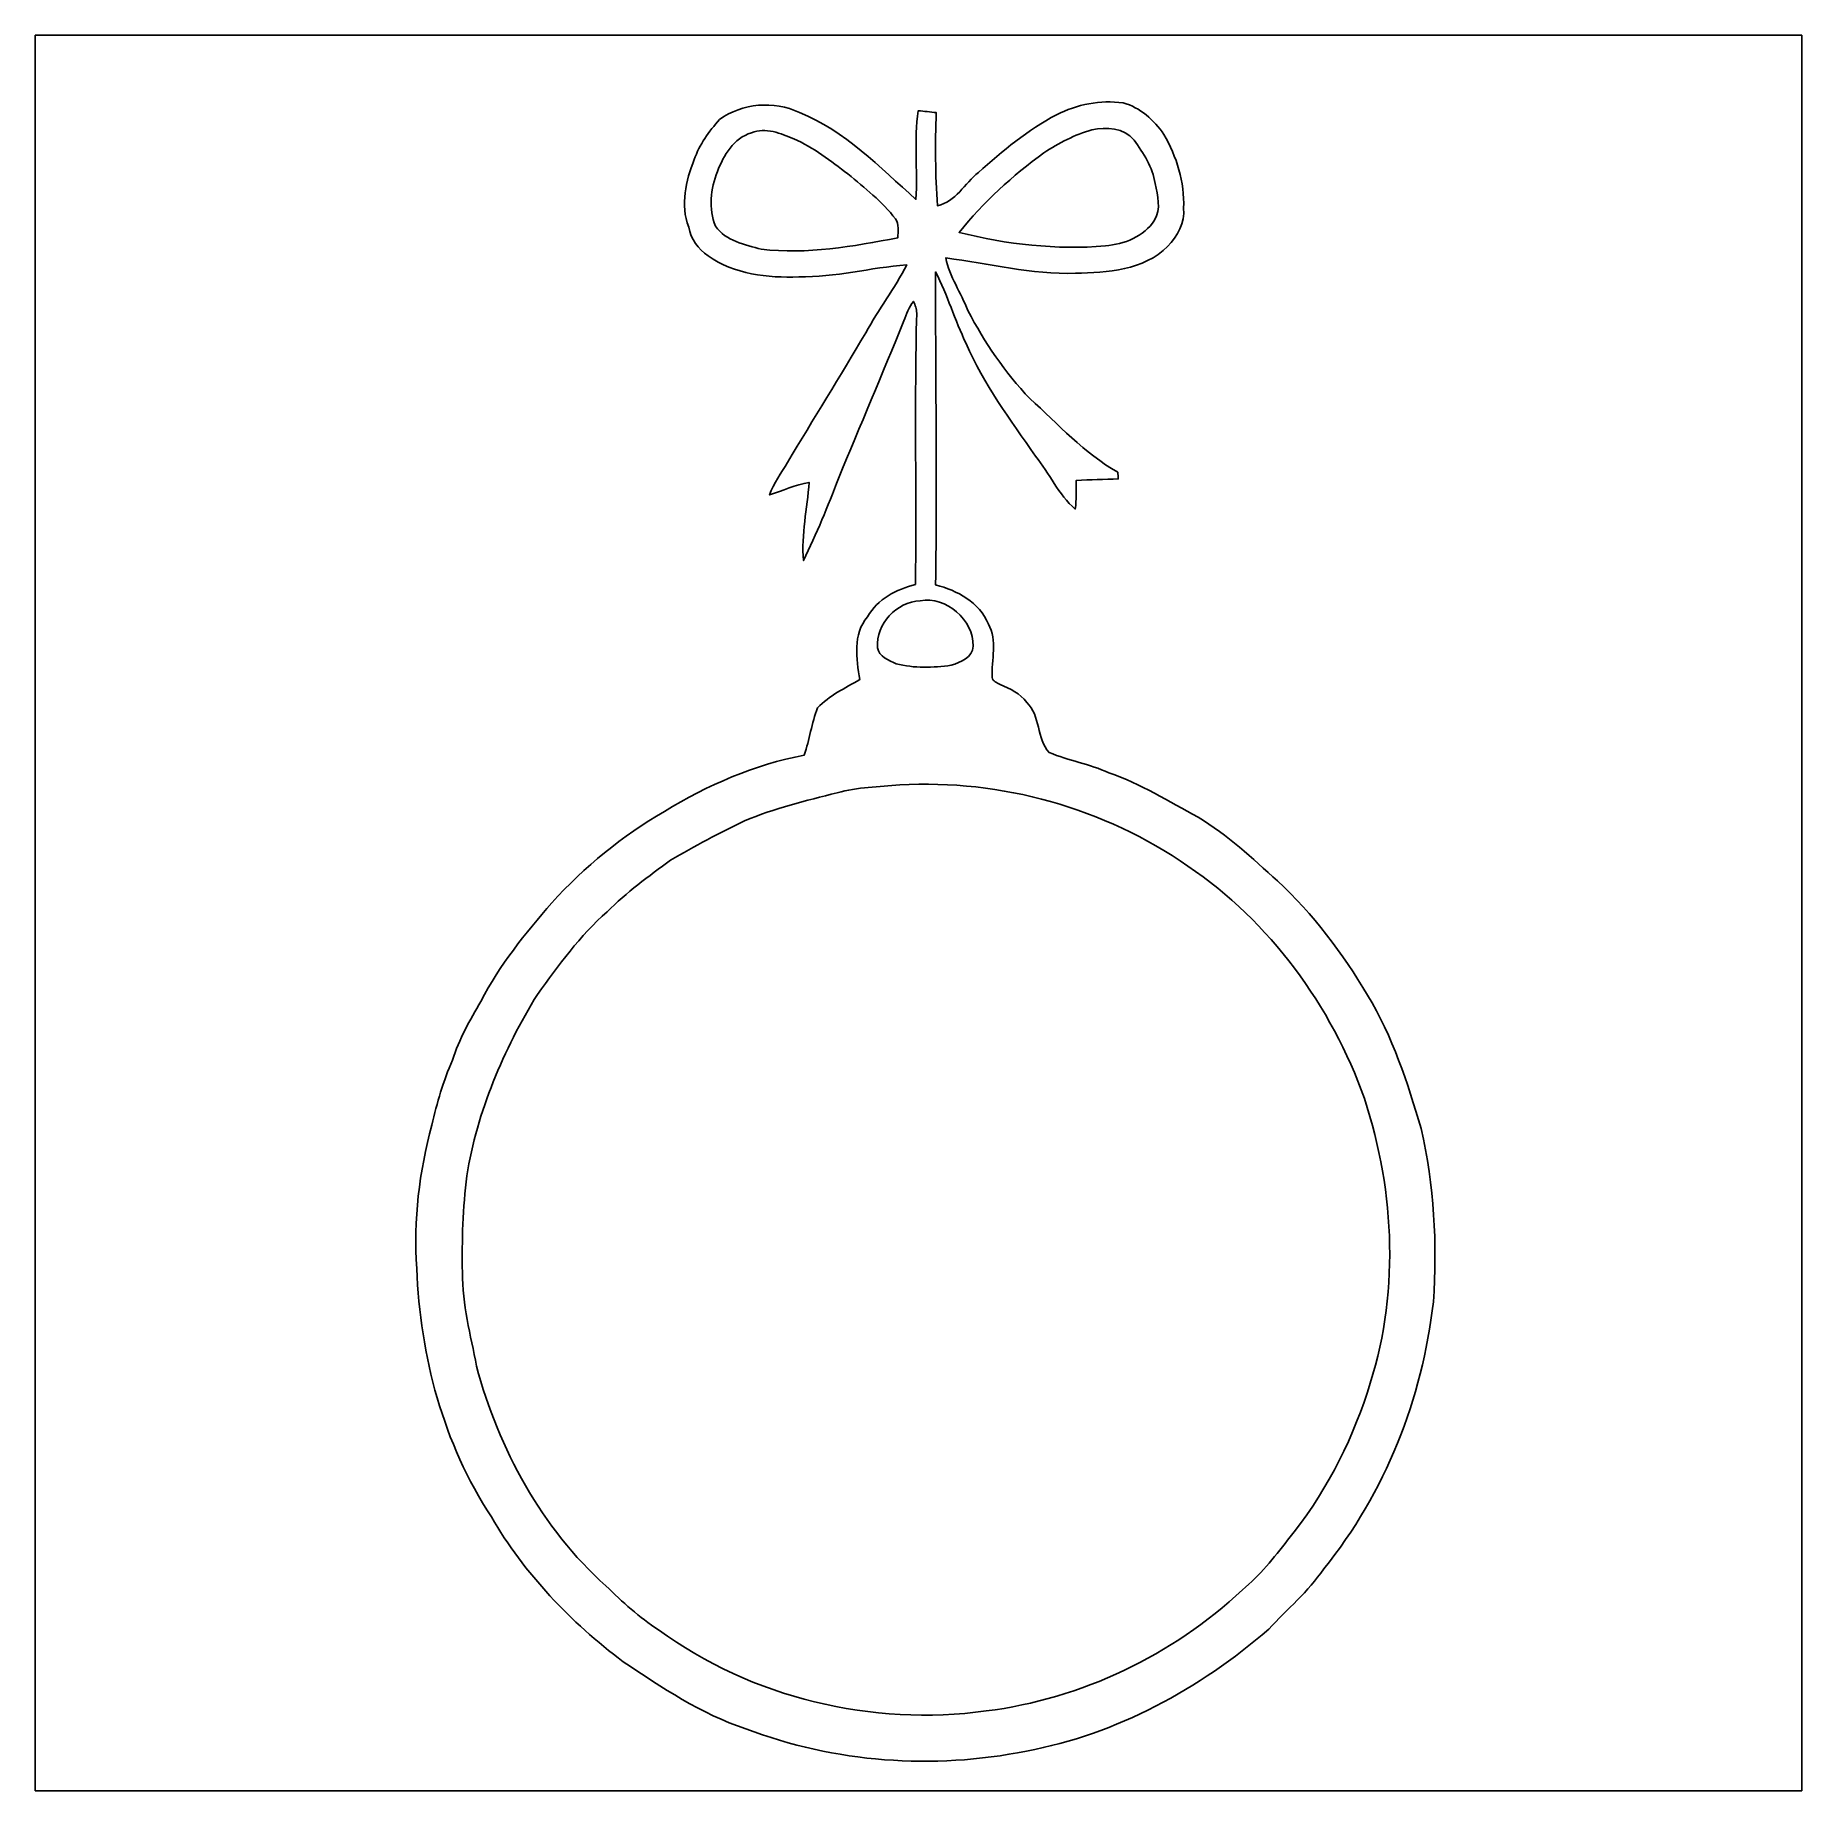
# Model space of a CAD drawing. Header units: centimetres. Extents: x -16.8 to 16.8, y -16.7 to 16.7.
import ezdxf

# ---------------------------------------------------------------- set-up
doc = ezdxf.new("R2010")
doc.units = ezdxf.units.CM
doc.header["$MEASUREMENT"] = 0
doc.layers.add('Layer 1', color=7, linetype='Continuous')

msp = doc.modelspace()

# ---------------------------------------------------------------- linework, layer by layer
at = {"layer": 'Layer 1', "color": 7}
for points, knots in [([(-16.77458, 16.66875), (-16.77458, 16.66875), (16.77458, 16.66875), (16.77458, 16.66875), (16.77458, 16.66875), (16.77458, 16.66875), (16.77458, -16.66875), (16.77458, -16.66875), (16.77458, -16.66875), (16.77458, -16.66875), (-16.77458, -16.66875), (-16.77458, -16.66875), (-16.77458, -16.66875), (-16.77458, -16.66875), (-16.77458, 16.66875), (-16.77458, 16.66875), (-16.77458, 16.66875), (-16.77458, 16.66875), (-16.77458, 16.66875), (-16.77458, 16.66875)], [0, 0, 0, 0, 0.16666667, 0.16666667, 0.16666667, 0.16666667, 0.33333333, 0.33333333, 0.33333333, 0.33333333, 0.5, 0.5, 0.5, 0.5, 0.66666667, 0.66666667, 0.66666667, 0.66666667, 1, 1, 1, 1]), ([(2.6222, 15.15992), (2.07469, 14.87487), (1.60091, 14.46883), (1.137, 14.06631), (1.137, 14.06631), (0.87842, 13.85252), (0.70838, 13.51068), (0.35807, 13.43201), (0.35807, 13.43201), (0.32173, 14.02045), (0.31186, 14.6117), (0.33796, 15.20084), (0.33796, 15.20084), (0.22472, 15.2146), (0.10619, 15.22589), (-0.00529, 15.23647), (-0.00529, 15.23647), (-0.08678, 14.67838), (-0.01411, 14.11358), (-0.04833, 13.55302), (-0.04833, 13.55302), (-0.73625, 14.16262), (-1.39629, 14.85265), (-2.26307, 15.20578), (-2.26307, 15.20578), (-2.7492, 15.42521), (-3.34716, 15.38887), (-3.77896, 15.06749), (-3.77896, 15.06749), (-3.98286, 14.84736), (-4.15784, 14.59336), (-4.25979, 14.30902), (-4.25979, 14.30902), (-4.41643, 13.90474), (-4.52967, 13.44965), (-4.36421, 13.02773), (-4.36421, 13.02773), (-4.32894, 12.79772), (-4.17936, 12.61216), (-3.99521, 12.47951), (-3.99521, 12.47951), (-3.50061, 12.13132), (-2.8642, 12.059), (-2.27506, 12.07982), (-2.27506, 12.07982), (-1.58327, 12.07382), (-0.91017, 12.25444), (-0.22437, 12.31194), (-0.22437, 12.31194), (-0.44697, 11.85968), (-0.76165, 11.46387), (-1.00154, 11.02148), (-1.00154, 11.02148), (-1.48625, 10.19316), (-1.99672, 9.38036), (-2.4892, 8.55627), (-2.4892, 8.55627), (-2.60809, 8.35484), (-2.74779, 8.16222), (-2.82928, 7.94103), (-2.82928, 7.94103), (-2.57881, 8.02111), (-2.33927, 8.134), (-2.07751, 8.17809), (-2.07751, 8.17809), (-2.11243, 7.68279), (-2.2292, 7.19067), (-2.18405, 6.69184), (-2.18405, 6.69184), (-1.94063, 7.20161), (-1.71768, 7.72301), (-1.52259, 8.25359), (-1.52259, 8.25359), (-1.10419, 9.24948), (-0.68686, 10.24431), (-0.27728, 11.24338), (-0.27728, 11.24338), (-0.2286, 11.37214), (-0.18556, 11.50796), (-0.09384, 11.6138), (-0.09384, 11.6138), (-0.06385, 11.54324), (-0.03493, 11.46951), (-0.03457, 11.39155), (-0.03457, 11.39155), (-0.0762, 9.67493), (-0.0381, 7.95726), (-0.05715, 6.24029), (-0.05715, 6.24029), (-0.42051, 6.14751), (-0.77788, 5.96583), (-0.96767, 5.62504), (-0.96767, 5.62504), (-1.25201, 5.29237), (-1.18004, 4.82882), (-1.11584, 4.43159), (-1.11584, 4.43159), (-1.39312, 4.27249), (-1.69298, 4.12997), (-1.91558, 3.89537), (-1.91558, 3.89537), (-2.03376, 3.60821), (-2.06763, 3.29247), (-2.16923, 2.99826), (-2.16923, 2.99826), (-3.11256, 2.81834), (-4.00756, 2.42782), (-4.82388, 1.92864), (-4.82388, 1.92864), (-5.62751, 1.4732), (-6.34153, 0.87101), (-6.96666, 0.19368), (-6.96666, 0.19368), (-7.46337, -0.39123), (-7.96361, -0.98813), (-8.31003, -1.67781), (-8.31003, -1.67781), (-8.52452, -2.03235), (-8.72314, -2.39924), (-8.85261, -2.79435), (-8.85261, -2.79435), (-9.02123, -3.19193), (-9.15141, -3.60504), (-9.24066, -4.02731), (-9.24066, -4.02731), (-9.48725, -4.91243), (-9.59026, -5.83706), (-9.531, -6.75464), (-9.531, -6.75464), (-9.46644, -8.40811), (-9.02864, -10.07639), (-8.11318, -11.46669), (-8.11318, -11.46669), (-7.4863, -12.54831), (-6.60753, -13.47223), (-5.60952, -14.21941), (-5.60952, -14.21941), (-4.87539, -14.71295), (-4.12503, -15.21001), (-3.28083, -15.49435), (-3.28083, -15.49435), (-1.59103, -16.13535), (0.27975, -16.27646), (2.04964, -15.91592), (2.04964, -15.91592), (3.76414, -15.60019), (5.34176, -14.73518), (6.65127, -13.60099), (6.65127, -13.60099), (7.00405, -13.22387), (7.40092, -12.88591), (7.69655, -12.45799), (7.69655, -12.45799), (8.86495, -11.01478), (9.56804, -9.22443), (9.77935, -7.38611), (9.77935, -7.38611), (9.85344, -6.28474), (9.79664, -5.16996), (9.54581, -4.09328), (9.54581, -4.09328), (9.28793, -3.22051), (9.00606, -2.3428), (8.5284, -1.56139), (8.5284, -1.56139), (8.05709, -0.76764), (7.49935, -0.01729), (6.81708, 0.60819), (6.81708, 0.60819), (6.34224, 1.04281), (5.86705, 1.48625), (5.31142, 1.81822), (5.31142, 1.81822), (4.75509, 2.11772), (4.21781, 2.45816), (3.61597, 2.66383), (3.61597, 2.66383), (3.25014, 2.82963), (2.84903, 2.89489), (2.48003, 3.04765), (2.48003, 3.04765), (2.24684, 3.31717), (2.31563, 3.7405), (2.06022, 3.99979), (2.06022, 3.99979), (1.93111, 4.16772), (1.73778, 4.25979), (1.54869, 4.34093), (1.54869, 4.34093), (1.49331, 4.37409), (1.40829, 4.39843), (1.397, 4.47075), (1.397, 4.47075), (1.38536, 4.80836), (1.50354, 5.17631), (1.32821, 5.48816), (1.32821, 5.48816), (1.15429, 5.89492), (0.73836, 6.13093), (0.32456, 6.23006), (0.32456, 6.23006), (0.35666, 8.21161), (0.31997, 10.19316), (0.32456, 12.17436), (0.32456, 12.17436), (0.55104, 11.73656), (0.69144, 11.26067), (0.90276, 10.81617), (0.90276, 10.81617), (1.24107, 10.04499), (1.74343, 9.36413), (2.22215, 8.67692), (2.22215, 8.67692), (2.4892, 8.35342), (2.65677, 7.94773), (2.97815, 7.67009), (2.97815, 7.67009), (3.00179, 7.85036), (2.99579, 8.03275), (2.99685, 8.21408), (2.99685, 8.21408), (3.26249, 8.22819), (3.52848, 8.23807), (3.79518, 8.24442), (3.79518, 8.24442), (3.79236, 8.28675), (3.78954, 8.32873), (3.78707, 8.37071), (3.78707, 8.37071), (3.14784, 8.73054), (2.65536, 9.28617), (2.11349, 9.76877), (2.11349, 9.76877), (1.64253, 10.26442), (1.25554, 10.83839), (0.93768, 11.44235), (0.93768, 11.44235), (0.80574, 11.77854), (0.59196, 12.0844), (0.51753, 12.44141), (0.51753, 12.44141), (1.33738, 12.33593), (2.14771, 12.11897), (2.98132, 12.15072), (2.98132, 12.15072), (3.58599, 12.15743), (4.27884, 12.20823), (4.73251, 12.65978), (4.73251, 12.65978), (4.9089, 12.8591), (5.07824, 13.10569), (5.03343, 13.38756), (5.03343, 13.38756), (5.06201, 13.88181), (4.89938, 14.36335), (4.66161, 14.78844), (4.66161, 14.78844), (4.47357, 15.05726), (4.21076, 15.30068), (3.88655, 15.3857), (3.88655, 15.3857), (3.45405, 15.44814), (3.0099, 15.35536), (2.6222, 15.15992)], [0, 0, 0, 0, 0.01492537, 0.01492537, 0.01492537, 0.01492537, 0.02985075, 0.02985075, 0.02985075, 0.02985075, 0.04477612, 0.04477612, 0.04477612, 0.04477612, 0.05970149, 0.05970149, 0.05970149, 0.05970149, 0.07462687, 0.07462687, 0.07462687, 0.07462687, 0.08955224, 0.08955224, 0.08955224, 0.08955224, 0.10447761, 0.10447761, 0.10447761, 0.10447761, 0.11940299, 0.11940299, 0.11940299, 0.11940299, 0.13432836, 0.13432836, 0.13432836, 0.13432836, 0.14925373, 0.14925373, 0.14925373, 0.14925373, 0.1641791, 0.1641791, 0.1641791, 0.1641791, 0.17910448, 0.17910448, 0.17910448, 0.17910448, 0.19402985, 0.19402985, 0.19402985, 0.19402985, 0.20895522, 0.20895522, 0.20895522, 0.20895522, 0.2238806, 0.2238806, 0.2238806, 0.2238806, 0.23880597, 0.23880597, 0.23880597, 0.23880597, 0.25373134, 0.25373134, 0.25373134, 0.25373134, 0.26865672, 0.26865672, 0.26865672, 0.26865672, 0.28358209, 0.28358209, 0.28358209, 0.28358209, 0.29850746, 0.29850746, 0.29850746, 0.29850746, 0.31343284, 0.31343284, 0.31343284, 0.31343284, 0.32835821, 0.32835821, 0.32835821, 0.32835821, 0.34328358, 0.34328358, 0.34328358, 0.34328358, 0.35820896, 0.35820896, 0.35820896, 0.35820896, 0.37313433, 0.37313433, 0.37313433, 0.37313433, 0.3880597, 0.3880597, 0.3880597, 0.3880597, 0.40298507, 0.40298507, 0.40298507, 0.40298507, 0.41791045, 0.41791045, 0.41791045, 0.41791045, 0.43283582, 0.43283582, 0.43283582, 0.43283582, 0.44776119, 0.44776119, 0.44776119, 0.44776119, 0.46268657, 0.46268657, 0.46268657, 0.46268657, 0.47761194, 0.47761194, 0.47761194, 0.47761194, 0.49253731, 0.49253731, 0.49253731, 0.49253731, 0.50746269, 0.50746269, 0.50746269, 0.50746269, 0.52238806, 0.52238806, 0.52238806, 0.52238806, 0.53731343, 0.53731343, 0.53731343, 0.53731343, 0.55223881, 0.55223881, 0.55223881, 0.55223881, 0.56716418, 0.56716418, 0.56716418, 0.56716418, 0.58208955, 0.58208955, 0.58208955, 0.58208955, 0.59701493, 0.59701493, 0.59701493, 0.59701493, 0.6119403, 0.6119403, 0.6119403, 0.6119403, 0.62686567, 0.62686567, 0.62686567, 0.62686567, 0.64179104, 0.64179104, 0.64179104, 0.64179104, 0.65671642, 0.65671642, 0.65671642, 0.65671642, 0.67164179, 0.67164179, 0.67164179, 0.67164179, 0.68656716, 0.68656716, 0.68656716, 0.68656716, 0.70149254, 0.70149254, 0.70149254, 0.70149254, 0.71641791, 0.71641791, 0.71641791, 0.71641791, 0.73134328, 0.73134328, 0.73134328, 0.73134328, 0.74626866, 0.74626866, 0.74626866, 0.74626866, 0.76119403, 0.76119403, 0.76119403, 0.76119403, 0.7761194, 0.7761194, 0.7761194, 0.7761194, 0.79104478, 0.79104478, 0.79104478, 0.79104478, 0.80597015, 0.80597015, 0.80597015, 0.80597015, 0.82089552, 0.82089552, 0.82089552, 0.82089552, 0.8358209, 0.8358209, 0.8358209, 0.8358209, 0.85074627, 0.85074627, 0.85074627, 0.85074627, 0.86567164, 0.86567164, 0.86567164, 0.86567164, 0.88059701, 0.88059701, 0.88059701, 0.88059701, 0.89552239, 0.89552239, 0.89552239, 0.89552239, 0.91044776, 0.91044776, 0.91044776, 0.91044776, 0.92537313, 0.92537313, 0.92537313, 0.92537313, 0.94029851, 0.94029851, 0.94029851, 0.94029851, 0.95522388, 0.95522388, 0.95522388, 0.95522388, 0.97014925, 0.97014925, 0.97014925, 0.97014925, 1, 1, 1, 1]), ([(-3.17112, 14.81596), (-2.90336, 14.92673), (-2.61761, 14.80502), (-2.36996, 14.70378), (-2.36996, 14.70378), (-1.99002, 14.54538), (-1.67005, 14.27939), (-1.34126, 14.03738), (-1.34126, 14.03738), (-1.02306, 13.77209), (-0.69003, 13.51245), (-0.43603, 13.18189), (-0.43603, 13.18189), (-0.36407, 13.07712), (-0.38841, 12.94342), (-0.39194, 12.82453), (-0.39194, 12.82453), (-1.24354, 12.65837), (-2.11526, 12.50491), (-2.98521, 12.60546), (-2.98521, 12.60546), (-3.28895, 12.69471), (-3.66607, 12.76103), (-3.8548, 13.04325), (-3.8548, 13.04325), (-3.99133, 13.37416), (-3.94617, 13.75516), (-3.81882, 14.08254), (-3.81882, 14.08254), (-3.70064, 14.39157), (-3.51155, 14.71859), (-3.17112, 14.81596)], [0, 0, 0, 0, 0.11111111, 0.11111111, 0.11111111, 0.11111111, 0.22222222, 0.22222222, 0.22222222, 0.22222222, 0.33333333, 0.33333333, 0.33333333, 0.33333333, 0.44444444, 0.44444444, 0.44444444, 0.44444444, 0.55555556, 0.55555556, 0.55555556, 0.55555556, 0.66666667, 0.66666667, 0.66666667, 0.66666667, 0.77777778, 0.77777778, 0.77777778, 0.77777778, 1, 1, 1, 1]), ([(3.29459, 14.87382), (3.5687, 14.92673), (3.90313, 14.91756), (4.09469, 14.67979), (4.09469, 14.67979), (4.2739, 14.43355), (4.44535, 14.16191), (4.49509, 13.85535), (4.49509, 13.85535), (4.54096, 13.62534), (4.61292, 13.37028), (4.48134, 13.15544), (4.48134, 13.15544), (4.28413, 12.84464), (3.90349, 12.70282), (3.55141, 12.66966), (3.55141, 12.66966), (2.61867, 12.58993), (1.67675, 12.70035), (0.77047, 12.92437), (0.77047, 12.92437), (1.23437, 13.50186), (1.78894, 14.00034), (2.38266, 14.44025), (2.38266, 14.44025), (2.66629, 14.62299), (2.96827, 14.7828), (3.29459, 14.87382)], [0, 0, 0, 0, 0.125, 0.125, 0.125, 0.125, 0.25, 0.25, 0.25, 0.25, 0.375, 0.375, 0.375, 0.375, 0.5, 0.5, 0.5, 0.5, 0.625, 0.625, 0.625, 0.625, 0.75, 0.75, 0.75, 0.75, 1, 1, 1, 1]), ([(0.03175, 5.92914), (0.52352, 6.02086), (1.05269, 5.56507), (1.03646, 5.06695), (1.03646, 5.06695), (1.03187, 4.84787), (0.79657, 4.76321), (0.6223, 4.705), (0.6223, 4.705), (0.27728, 4.65737), (-0.08431, 4.64432), (-0.42369, 4.73463), (-0.42369, 4.73463), (-0.56303, 4.79954), (-0.75248, 4.86304), (-0.77999, 5.03696), (-0.77999, 5.03696), (-0.80716, 5.49416), (-0.42157, 5.90621), (0.03175, 5.92914)], [0, 0, 0, 0, 0.16666667, 0.16666667, 0.16666667, 0.16666667, 0.33333333, 0.33333333, 0.33333333, 0.33333333, 0.5, 0.5, 0.5, 0.5, 0.66666667, 0.66666667, 0.66666667, 0.66666667, 1, 1, 1, 1]), ([(-0.35595, 2.43311), (1.57233, 2.54282), (3.53342, 1.99425), (5.1181, 0.889), (5.1181, 0.889), (6.67667, -0.16581), (7.84296, -1.75648), (8.46808, -3.5246), (8.46808, -3.5246), (9.06321, -5.31495), (9.13342, -7.30391), (8.52664, -9.10026), (8.52664, -9.10026), (8.19609, -10.11837), (7.6895, -11.08216), (7.01005, -11.91154), (7.01005, -11.91154), (6.75005, -12.24774), (6.48123, -12.58217), (6.15174, -12.85416), (6.15174, -12.85416), (4.82424, -14.103), (3.09704, -14.92462), (1.28799, -15.15533), (1.28799, -15.15533), (-0.88159, -15.45167), (-3.16583, -14.91015), (-4.93713, -13.61405), (-4.93713, -13.61405), (-5.30401, -13.37874), (-5.62434, -13.08206), (-5.93725, -12.78114), (-5.93725, -12.78114), (-7.15927, -11.68188), (-7.97419, -10.18293), (-8.39576, -8.60531), (-8.39576, -8.60531), (-8.50265, -8.01582), (-8.66846, -7.43091), (-8.66211, -6.8266), (-8.66211, -6.8266), (-8.67657, -6.21383), (-8.65188, -5.6007), (-8.58132, -4.99181), (-8.58132, -4.99181), (-8.37494, -3.76626), (-7.89058, -2.59786), (-7.23618, -1.54517), (-7.23618, -1.54517), (-6.83472, -0.99166), (-6.4322, -0.42863), (-5.91432, 0.02364), (-5.91432, 0.02364), (-5.54496, 0.38806), (-5.12727, 0.6985), (-4.70817, 1.00295), (-4.70817, 1.00295), (-4.24991, 1.26929), (-3.78319, 1.52259), (-3.30447, 1.75013), (-3.30447, 1.75013), (-2.73861, 1.98967), (-2.13783, 2.13113), (-1.54481, 2.28459), (-1.54481, 2.28459), (-1.15746, 2.39254), (-0.75318, 2.39289), (-0.35595, 2.43311)], [0, 0, 0, 0, 0.05555556, 0.05555556, 0.05555556, 0.05555556, 0.11111111, 0.11111111, 0.11111111, 0.11111111, 0.16666667, 0.16666667, 0.16666667, 0.16666667, 0.22222222, 0.22222222, 0.22222222, 0.22222222, 0.27777778, 0.27777778, 0.27777778, 0.27777778, 0.33333333, 0.33333333, 0.33333333, 0.33333333, 0.38888889, 0.38888889, 0.38888889, 0.38888889, 0.44444444, 0.44444444, 0.44444444, 0.44444444, 0.5, 0.5, 0.5, 0.5, 0.55555556, 0.55555556, 0.55555556, 0.55555556, 0.61111111, 0.61111111, 0.61111111, 0.61111111, 0.66666667, 0.66666667, 0.66666667, 0.66666667, 0.72222222, 0.72222222, 0.72222222, 0.72222222, 0.77777778, 0.77777778, 0.77777778, 0.77777778, 0.83333333, 0.83333333, 0.83333333, 0.83333333, 0.88888889, 0.88888889, 0.88888889, 0.88888889, 1, 1, 1, 1])]:
    msp.add_open_spline(points, degree=3, knots=knots, dxfattribs=at)
at = {"layer": 'Layer 1', "color": 9}
for points, knots in [([(2.6222, 15.15992), (3.0099, 15.35536), (3.45405, 15.44814), (3.88655, 15.3857), (3.88655, 15.3857), (4.21076, 15.30068), (4.47357, 15.05726), (4.66161, 14.78844), (4.66161, 14.78844), (4.89938, 14.36335), (5.06201, 13.88181), (5.03343, 13.38756), (5.03343, 13.38756), (5.07824, 13.10569), (4.9089, 12.8591), (4.73251, 12.65978), (4.73251, 12.65978), (4.27884, 12.20823), (3.58599, 12.15743), (2.98132, 12.15072), (2.98132, 12.15072), (2.14771, 12.11897), (1.33738, 12.33593), (0.51753, 12.44141), (0.51753, 12.44141), (0.59196, 12.0844), (0.80574, 11.77854), (0.93768, 11.44235), (0.93768, 11.44235), (1.25554, 10.83839), (1.64253, 10.26442), (2.11349, 9.76877), (2.11349, 9.76877), (2.65536, 9.28617), (3.14784, 8.73054), (3.78707, 8.37071), (3.78707, 8.37071), (3.78954, 8.32873), (3.79236, 8.28675), (3.79518, 8.24442), (3.79518, 8.24442), (3.52848, 8.23807), (3.26249, 8.22819), (2.99685, 8.21408), (2.99685, 8.21408), (2.99579, 8.03275), (3.00179, 7.85036), (2.97815, 7.67009), (2.97815, 7.67009), (2.65677, 7.94773), (2.4892, 8.35342), (2.22215, 8.67692), (2.22215, 8.67692), (1.74343, 9.36413), (1.24107, 10.04499), (0.90276, 10.81617), (0.90276, 10.81617), (0.69144, 11.26067), (0.55104, 11.73656), (0.32456, 12.17436), (0.32456, 12.17436), (0.31997, 10.19316), (0.35666, 8.21161), (0.32456, 6.23006), (0.32456, 6.23006), (0.73836, 6.13093), (1.15429, 5.89492), (1.32821, 5.48816), (1.32821, 5.48816), (1.50354, 5.17631), (1.38536, 4.80836), (1.397, 4.47075), (1.397, 4.47075), (1.40829, 4.39843), (1.49331, 4.37409), (1.54869, 4.34093), (1.54869, 4.34093), (1.73778, 4.25979), (1.93111, 4.16772), (2.06022, 3.99979), (2.06022, 3.99979), (2.31563, 3.7405), (2.24684, 3.31717), (2.48003, 3.04765), (2.48003, 3.04765), (2.84903, 2.89489), (3.25014, 2.82963), (3.61597, 2.66383), (3.61597, 2.66383), (4.21781, 2.45816), (4.75509, 2.11772), (5.31142, 1.81822), (5.31142, 1.81822), (5.86705, 1.48625), (6.34224, 1.04281), (6.81708, 0.60819), (6.81708, 0.60819), (7.49935, -0.01729), (8.05709, -0.76764), (8.5284, -1.56139), (8.5284, -1.56139), (9.00606, -2.3428), (9.28793, -3.22051), (9.54581, -4.09328), (9.54581, -4.09328), (9.79664, -5.16996), (9.85344, -6.28474), (9.77935, -7.38611), (9.77935, -7.38611), (9.56804, -9.22443), (8.86495, -11.01478), (7.69655, -12.45799), (7.69655, -12.45799), (7.40092, -12.88591), (7.00405, -13.22387), (6.65127, -13.60099), (6.65127, -13.60099), (5.34176, -14.73518), (3.76414, -15.60019), (2.04964, -15.91592), (2.04964, -15.91592), (0.27975, -16.27646), (-1.59103, -16.13535), (-3.28083, -15.49435), (-3.28083, -15.49435), (-4.12503, -15.21001), (-4.87539, -14.71295), (-5.60952, -14.21941), (-5.60952, -14.21941), (-6.60753, -13.47223), (-7.4863, -12.54831), (-8.11318, -11.46669), (-8.11318, -11.46669), (-9.02864, -10.07639), (-9.46644, -8.40811), (-9.531, -6.75464), (-9.531, -6.75464), (-9.59026, -5.83706), (-9.48725, -4.91243), (-9.24066, -4.02731), (-9.24066, -4.02731), (-9.15141, -3.60504), (-9.02123, -3.19193), (-8.85261, -2.79435), (-8.85261, -2.79435), (-8.72314, -2.39924), (-8.52452, -2.03235), (-8.31003, -1.67781), (-8.31003, -1.67781), (-7.96361, -0.98813), (-7.46337, -0.39123), (-6.96666, 0.19368), (-6.96666, 0.19368), (-6.34153, 0.87101), (-5.62751, 1.4732), (-4.82388, 1.92864), (-4.82388, 1.92864), (-4.00756, 2.42782), (-3.11256, 2.81834), (-2.16923, 2.99826), (-2.16923, 2.99826), (-2.06763, 3.29247), (-2.03376, 3.60821), (-1.91558, 3.89537), (-1.91558, 3.89537), (-1.69298, 4.12997), (-1.39312, 4.27249), (-1.11584, 4.43159), (-1.11584, 4.43159), (-1.18004, 4.82882), (-1.25201, 5.29237), (-0.96767, 5.62504), (-0.96767, 5.62504), (-0.77788, 5.96583), (-0.42051, 6.14751), (-0.05715, 6.24029), (-0.05715, 6.24029), (-0.0381, 7.95726), (-0.0762, 9.67493), (-0.03457, 11.39155), (-0.03457, 11.39155), (-0.03493, 11.46951), (-0.06385, 11.54324), (-0.09384, 11.6138), (-0.09384, 11.6138), (-0.18556, 11.50796), (-0.2286, 11.37214), (-0.27728, 11.24338), (-0.27728, 11.24338), (-0.68686, 10.24431), (-1.10419, 9.24948), (-1.52259, 8.25359), (-1.52259, 8.25359), (-1.71768, 7.72301), (-1.94063, 7.20161), (-2.18405, 6.69184), (-2.18405, 6.69184), (-2.2292, 7.19067), (-2.11243, 7.68279), (-2.07751, 8.17809), (-2.07751, 8.17809), (-2.33927, 8.134), (-2.57881, 8.02111), (-2.82928, 7.94103), (-2.82928, 7.94103), (-2.74779, 8.16222), (-2.60809, 8.35484), (-2.4892, 8.55627), (-2.4892, 8.55627), (-1.99672, 9.38036), (-1.48625, 10.19316), (-1.00154, 11.02148), (-1.00154, 11.02148), (-0.76165, 11.46387), (-0.44697, 11.85968), (-0.22437, 12.31194), (-0.22437, 12.31194), (-0.91017, 12.25444), (-1.58327, 12.07382), (-2.27506, 12.07982), (-2.27506, 12.07982), (-2.8642, 12.059), (-3.50061, 12.13132), (-3.99521, 12.47951), (-3.99521, 12.47951), (-4.17936, 12.61216), (-4.32894, 12.79772), (-4.36421, 13.02773), (-4.36421, 13.02773), (-4.52967, 13.44965), (-4.41643, 13.90474), (-4.25979, 14.30902), (-4.25979, 14.30902), (-4.15784, 14.59336), (-3.98286, 14.84736), (-3.77896, 15.06749), (-3.77896, 15.06749), (-3.34716, 15.38887), (-2.7492, 15.42521), (-2.26307, 15.20578), (-2.26307, 15.20578), (-1.39629, 14.85265), (-0.73625, 14.16262), (-0.04833, 13.55302), (-0.04833, 13.55302), (-0.01411, 14.11358), (-0.08678, 14.67838), (-0.00529, 15.23647), (-0.00529, 15.23647), (0.10619, 15.22589), (0.22472, 15.2146), (0.33796, 15.20084), (0.33796, 15.20084), (0.31186, 14.6117), (0.32173, 14.02045), (0.35807, 13.43201), (0.35807, 13.43201), (0.70838, 13.51068), (0.87842, 13.85252), (1.137, 14.06631), (1.137, 14.06631), (1.60091, 14.46883), (2.07469, 14.87487), (2.6222, 15.15992), (2.6222, 15.15992), (2.6222, 15.15992), (2.6222, 15.15992), (2.6222, 15.15992)], [0, 0, 0, 0, 0.01470588, 0.01470588, 0.01470588, 0.01470588, 0.02941176, 0.02941176, 0.02941176, 0.02941176, 0.04411765, 0.04411765, 0.04411765, 0.04411765, 0.05882353, 0.05882353, 0.05882353, 0.05882353, 0.07352941, 0.07352941, 0.07352941, 0.07352941, 0.08823529, 0.08823529, 0.08823529, 0.08823529, 0.10294118, 0.10294118, 0.10294118, 0.10294118, 0.11764706, 0.11764706, 0.11764706, 0.11764706, 0.13235294, 0.13235294, 0.13235294, 0.13235294, 0.14705882, 0.14705882, 0.14705882, 0.14705882, 0.16176471, 0.16176471, 0.16176471, 0.16176471, 0.17647059, 0.17647059, 0.17647059, 0.17647059, 0.19117647, 0.19117647, 0.19117647, 0.19117647, 0.20588235, 0.20588235, 0.20588235, 0.20588235, 0.22058824, 0.22058824, 0.22058824, 0.22058824, 0.23529412, 0.23529412, 0.23529412, 0.23529412, 0.25, 0.25, 0.25, 0.25, 0.26470588, 0.26470588, 0.26470588, 0.26470588, 0.27941176, 0.27941176, 0.27941176, 0.27941176, 0.29411765, 0.29411765, 0.29411765, 0.29411765, 0.30882353, 0.30882353, 0.30882353, 0.30882353, 0.32352941, 0.32352941, 0.32352941, 0.32352941, 0.33823529, 0.33823529, 0.33823529, 0.33823529, 0.35294118, 0.35294118, 0.35294118, 0.35294118, 0.36764706, 0.36764706, 0.36764706, 0.36764706, 0.38235294, 0.38235294, 0.38235294, 0.38235294, 0.39705882, 0.39705882, 0.39705882, 0.39705882, 0.41176471, 0.41176471, 0.41176471, 0.41176471, 0.42647059, 0.42647059, 0.42647059, 0.42647059, 0.44117647, 0.44117647, 0.44117647, 0.44117647, 0.45588235, 0.45588235, 0.45588235, 0.45588235, 0.47058824, 0.47058824, 0.47058824, 0.47058824, 0.48529412, 0.48529412, 0.48529412, 0.48529412, 0.5, 0.5, 0.5, 0.5, 0.51470588, 0.51470588, 0.51470588, 0.51470588, 0.52941176, 0.52941176, 0.52941176, 0.52941176, 0.54411765, 0.54411765, 0.54411765, 0.54411765, 0.55882353, 0.55882353, 0.55882353, 0.55882353, 0.57352941, 0.57352941, 0.57352941, 0.57352941, 0.58823529, 0.58823529, 0.58823529, 0.58823529, 0.60294118, 0.60294118, 0.60294118, 0.60294118, 0.61764706, 0.61764706, 0.61764706, 0.61764706, 0.63235294, 0.63235294, 0.63235294, 0.63235294, 0.64705882, 0.64705882, 0.64705882, 0.64705882, 0.66176471, 0.66176471, 0.66176471, 0.66176471, 0.67647059, 0.67647059, 0.67647059, 0.67647059, 0.69117647, 0.69117647, 0.69117647, 0.69117647, 0.70588235, 0.70588235, 0.70588235, 0.70588235, 0.72058824, 0.72058824, 0.72058824, 0.72058824, 0.73529412, 0.73529412, 0.73529412, 0.73529412, 0.75, 0.75, 0.75, 0.75, 0.76470588, 0.76470588, 0.76470588, 0.76470588, 0.77941176, 0.77941176, 0.77941176, 0.77941176, 0.79411765, 0.79411765, 0.79411765, 0.79411765, 0.80882353, 0.80882353, 0.80882353, 0.80882353, 0.82352941, 0.82352941, 0.82352941, 0.82352941, 0.83823529, 0.83823529, 0.83823529, 0.83823529, 0.85294118, 0.85294118, 0.85294118, 0.85294118, 0.86764706, 0.86764706, 0.86764706, 0.86764706, 0.88235294, 0.88235294, 0.88235294, 0.88235294, 0.89705882, 0.89705882, 0.89705882, 0.89705882, 0.91176471, 0.91176471, 0.91176471, 0.91176471, 0.92647059, 0.92647059, 0.92647059, 0.92647059, 0.94117647, 0.94117647, 0.94117647, 0.94117647, 0.95588235, 0.95588235, 0.95588235, 0.95588235, 0.97058824, 0.97058824, 0.97058824, 0.97058824, 1, 1, 1, 1]), ([(-3.17112, 14.81596), (-3.51155, 14.71859), (-3.70064, 14.39157), (-3.81882, 14.08254), (-3.81882, 14.08254), (-3.94617, 13.75516), (-3.99133, 13.37416), (-3.8548, 13.04325), (-3.8548, 13.04325), (-3.66607, 12.76103), (-3.28895, 12.69471), (-2.98521, 12.60546), (-2.98521, 12.60546), (-2.11526, 12.50491), (-1.24354, 12.65837), (-0.39194, 12.82453), (-0.39194, 12.82453), (-0.38841, 12.94342), (-0.36407, 13.07712), (-0.43603, 13.18189), (-0.43603, 13.18189), (-0.69003, 13.51245), (-1.02306, 13.77209), (-1.34126, 14.03738), (-1.34126, 14.03738), (-1.67005, 14.27939), (-1.99002, 14.54538), (-2.36996, 14.70378), (-2.36996, 14.70378), (-2.61761, 14.80502), (-2.90336, 14.92673), (-3.17112, 14.81596), (-3.17112, 14.81596), (-3.17112, 14.81596), (-3.17112, 14.81596), (-3.17112, 14.81596)], [0, 0, 0, 0, 0.1, 0.1, 0.1, 0.1, 0.2, 0.2, 0.2, 0.2, 0.3, 0.3, 0.3, 0.3, 0.4, 0.4, 0.4, 0.4, 0.5, 0.5, 0.5, 0.5, 0.6, 0.6, 0.6, 0.6, 0.7, 0.7, 0.7, 0.7, 0.8, 0.8, 0.8, 0.8, 1, 1, 1, 1]), ([(3.29459, 14.87382), (2.96827, 14.7828), (2.66629, 14.62299), (2.38266, 14.44025), (2.38266, 14.44025), (1.78894, 14.00034), (1.23437, 13.50186), (0.77047, 12.92437), (0.77047, 12.92437), (1.67675, 12.70035), (2.61867, 12.58993), (3.55141, 12.66966), (3.55141, 12.66966), (3.90349, 12.70282), (4.28413, 12.84464), (4.48134, 13.15544), (4.48134, 13.15544), (4.61292, 13.37028), (4.54096, 13.62534), (4.49509, 13.85535), (4.49509, 13.85535), (4.44535, 14.16191), (4.2739, 14.43355), (4.09469, 14.67979), (4.09469, 14.67979), (3.90313, 14.91756), (3.5687, 14.92673), (3.29459, 14.87382), (3.29459, 14.87382), (3.29459, 14.87382), (3.29459, 14.87382), (3.29459, 14.87382)], [0, 0, 0, 0, 0.11111111, 0.11111111, 0.11111111, 0.11111111, 0.22222222, 0.22222222, 0.22222222, 0.22222222, 0.33333333, 0.33333333, 0.33333333, 0.33333333, 0.44444444, 0.44444444, 0.44444444, 0.44444444, 0.55555556, 0.55555556, 0.55555556, 0.55555556, 0.66666667, 0.66666667, 0.66666667, 0.66666667, 0.77777778, 0.77777778, 0.77777778, 0.77777778, 1, 1, 1, 1]), ([(0.03175, 5.92914), (-0.42157, 5.90621), (-0.80716, 5.49416), (-0.77999, 5.03696), (-0.77999, 5.03696), (-0.75248, 4.86304), (-0.56303, 4.79954), (-0.42369, 4.73463), (-0.42369, 4.73463), (-0.08431, 4.64432), (0.27728, 4.65737), (0.6223, 4.705), (0.6223, 4.705), (0.79657, 4.76321), (1.03187, 4.84787), (1.03646, 5.06695), (1.03646, 5.06695), (1.05269, 5.56507), (0.52352, 6.02086), (0.03175, 5.92914), (0.03175, 5.92914), (0.03175, 5.92914), (0.03175, 5.92914), (0.03175, 5.92914)], [0, 0, 0, 0, 0.14285714, 0.14285714, 0.14285714, 0.14285714, 0.28571429, 0.28571429, 0.28571429, 0.28571429, 0.42857143, 0.42857143, 0.42857143, 0.42857143, 0.57142857, 0.57142857, 0.57142857, 0.57142857, 0.71428571, 0.71428571, 0.71428571, 0.71428571, 1, 1, 1, 1]), ([(-0.35595, 2.43311), (-0.75318, 2.39289), (-1.15746, 2.39254), (-1.54481, 2.28459), (-1.54481, 2.28459), (-2.13783, 2.13113), (-2.73861, 1.98967), (-3.30447, 1.75013), (-3.30447, 1.75013), (-3.78319, 1.52259), (-4.24991, 1.26929), (-4.70817, 1.00295), (-4.70817, 1.00295), (-5.12727, 0.6985), (-5.54496, 0.38806), (-5.91432, 0.02364), (-5.91432, 0.02364), (-6.4322, -0.42863), (-6.83472, -0.99166), (-7.23618, -1.54517), (-7.23618, -1.54517), (-7.89058, -2.59786), (-8.37494, -3.76626), (-8.58132, -4.99181), (-8.58132, -4.99181), (-8.65188, -5.6007), (-8.67657, -6.21383), (-8.66211, -6.8266), (-8.66211, -6.8266), (-8.66846, -7.43091), (-8.50265, -8.01582), (-8.39576, -8.60531), (-8.39576, -8.60531), (-7.97419, -10.18293), (-7.15927, -11.68188), (-5.93725, -12.78114), (-5.93725, -12.78114), (-5.62434, -13.08206), (-5.30401, -13.37874), (-4.93713, -13.61405), (-4.93713, -13.61405), (-3.16583, -14.91015), (-0.88159, -15.45167), (1.28799, -15.15533), (1.28799, -15.15533), (3.09704, -14.92462), (4.82424, -14.103), (6.15174, -12.85416), (6.15174, -12.85416), (6.48123, -12.58217), (6.75005, -12.24774), (7.01005, -11.91154), (7.01005, -11.91154), (7.6895, -11.08216), (8.19609, -10.11837), (8.52664, -9.10026), (8.52664, -9.10026), (9.13342, -7.30391), (9.06321, -5.31495), (8.46808, -3.5246), (8.46808, -3.5246), (7.84296, -1.75648), (6.67667, -0.16581), (5.1181, 0.889), (5.1181, 0.889), (3.53342, 1.99425), (1.57233, 2.54282), (-0.35595, 2.43311)], [0, 0, 0, 0, 0.05555556, 0.05555556, 0.05555556, 0.05555556, 0.11111111, 0.11111111, 0.11111111, 0.11111111, 0.16666667, 0.16666667, 0.16666667, 0.16666667, 0.22222222, 0.22222222, 0.22222222, 0.22222222, 0.27777778, 0.27777778, 0.27777778, 0.27777778, 0.33333333, 0.33333333, 0.33333333, 0.33333333, 0.38888889, 0.38888889, 0.38888889, 0.38888889, 0.44444444, 0.44444444, 0.44444444, 0.44444444, 0.5, 0.5, 0.5, 0.5, 0.55555556, 0.55555556, 0.55555556, 0.55555556, 0.61111111, 0.61111111, 0.61111111, 0.61111111, 0.66666667, 0.66666667, 0.66666667, 0.66666667, 0.72222222, 0.72222222, 0.72222222, 0.72222222, 0.77777778, 0.77777778, 0.77777778, 0.77777778, 0.83333333, 0.83333333, 0.83333333, 0.83333333, 0.88888889, 0.88888889, 0.88888889, 0.88888889, 1, 1, 1, 1])]:
    msp.add_open_spline(points, degree=3, knots=knots, dxfattribs=at)

doc.saveas('drawing.dxf')
